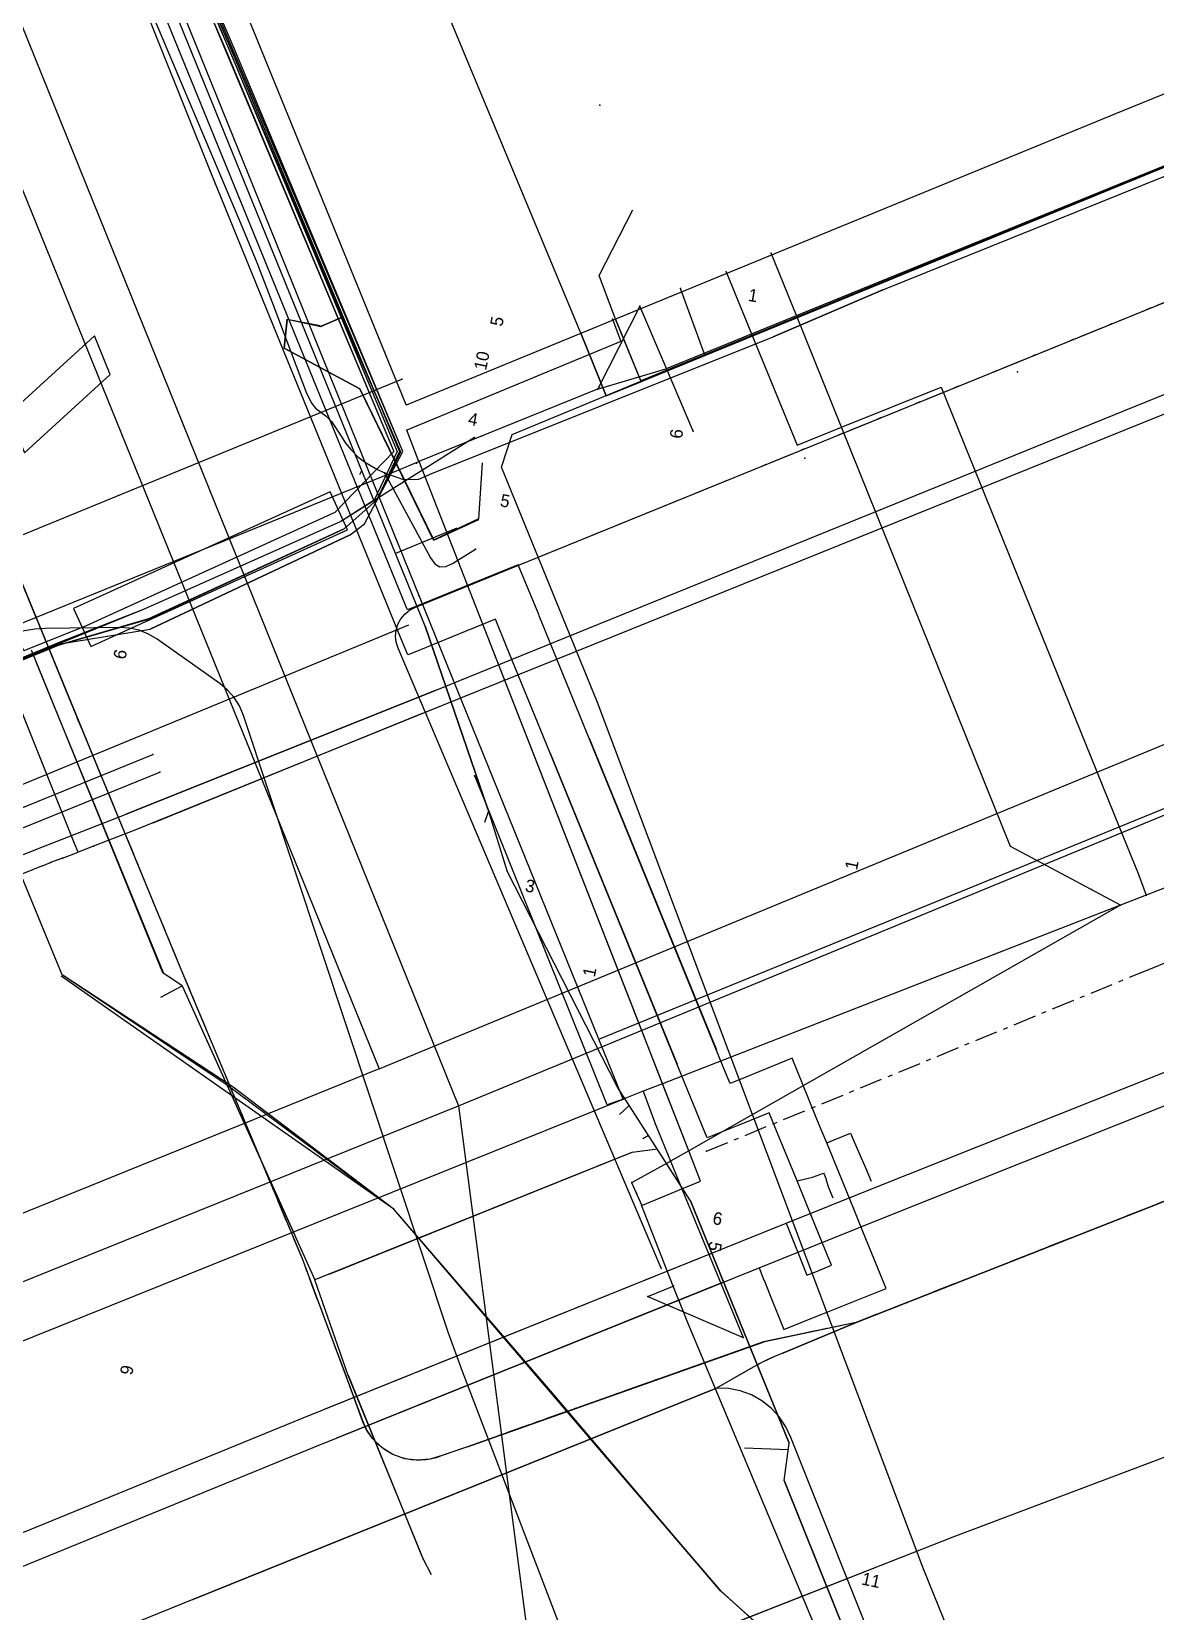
# Model space of a CAD drawing. Header units: metres. Extents: x -529 to 260, y -315 to 217.
# Drawn here: x -131.56 to -104.68, y -147.61 to -109.82 of the extents above; entities that cross this region are included whole.
import ezdxf

# ---------------------------------------------------------------- set-up
doc = ezdxf.new("R2010")
doc.units = ezdxf.units.M
doc.linetypes.add('DISUSED', pattern=[0.9943, 0.55, -0.1666, 0.1111, -0.1666])
for name, color, linetype, true_color in [('GM0772_ELS_Elektriciteitskabel', 7, 'Continuous', 0x960000), ('GM0772_ELS_Mantelbuis', 7, 'Continuous', 0x960000), ('GM0772_GWA_Appurtenance', 7, 'Continuous', 0xba38a8), ('GM0772_GWA_Rioolleiding', 7, 'Continuous', 0xba38a8), ('KL1001_WAT_Appurtenance', 7, 'Continuous', 0x0000ff), ('KL1001_WAT_Mantelbuis', 7, 'Continuous', 0x0000ff), ('KL1001_WAT_Waterleiding', 7, 'Continuous', 0x0000ff), ('KL1010_DAT_Appurtenance', 7, 'Continuous', 0x00ff00), ('KL1010_DAT_ExtraDetailinfo', 7, 'Continuous', 0x00ff00), ('KL1010_DAT_Telecommunicatiekabel', 7, 'Continuous', 0x00ff00), ('KL1011_DAT_Duct', 7, 'Continuous', 0x00ff00), ('KL1011_DAT_ExtraGeometrie', 7, 'Continuous', 0x00ff00), ('KL1011_DAT_Kabelbed', 7, 'Continuous', 0x00ff00), ('KL1011_DAT_Mantelbuis', 7, 'Continuous', 0x00ff00), ('KL1011_DAT_Telecommunicatiekabel', 7, 'Continuous', 0x00ff00), ('KL1031_ELS_Appurtenance', 7, 'Continuous', 0x960000), ('KL1031_ELS_Elektriciteitskabel', 7, 'Continuous', 0x960000), ('KL1031_ELS_Mantelbuis', 7, 'Continuous', 0x960000), ('KL1031_EMS_Appurtenance', 7, 'Continuous', 0xc80000), ('KL1031_EMS_Elektriciteitskabel', 7, 'Continuous', 0xc80000), ('KL1031_EMS_Mantelbuis', 7, 'Continuous', 0xc80000), ('KL1031_GLD_Mantelbuis', 7, 'Continuous', 0xffaf3c), ('KL1031_GLD_OlieGasChemicalienPijpleiding', 7, 'Continuous', 0xffaf3c), ('KL1049_DAT_Appurtenance', 7, 'Continuous', 0x00ff00), ('KL1049_DAT_Mantelbuis', 7, 'Continuous', 0x00ff00), ('KL1049_DAT_Telecommunicatiekabel', 7, 'Continuous', 0x00ff00), ('KL1051_DAT_Annotatie', 7, 'Continuous', 0xffffff), ('KL1051_DAT_Appurtenance', 7, 'Continuous', 0x00ff00), ('KL1051_DAT_Kabelbed', 7, 'Continuous', 0x00ff00), ('KL1051_DAT_Mantelbuis', 7, 'Continuous', 0x00ff00), ('KL1089_DAT_ExtraDetailinfo', 7, 'Continuous', 0x00ff00), ('KL1089_DAT_Kabelbed', 7, 'Continuous', 0x00ff00), ('KL1089_DAT_Mantelbuis', 7, 'Continuous', 0x00ff00), ('KL1233_WRM_Appurtenance', 7, 'Continuous', 0x008080), ('KL1233_WRM_Mantelbuis', 7, 'Continuous', 0x008080), ('KL1233_WRM_ThermischePijpleiding', 7, 'Continuous', 0x008080), ('KL1648_DAT_Appurtenance', 7, 'Continuous', 0x00ff00), ('KL1648_DAT_Telecommunicatiekabel', 7, 'Continuous', 0x00ff00), ('KL1662_EMS_Appurtenance', 7, 'Continuous', 0xc80000), ('KL1662_EMS_Elektriciteitskabel', 7, 'Continuous', 0xc80000), ('KL1662_EMS_Mantelbuis', 7, 'Continuous', 0xc80000)]:
    doc.layers.add(name, color=color, linetype=linetype, true_color=true_color)

msp = doc.modelspace()

# ---------------------------------------------------------------- linework, layer by layer
at = {"layer": 'GM0772_ELS_Elektriciteitskabel', "linetype": 'CONTINUOUS'}
for points in [[(-122.857, -122.303), (-130.742, -102.907)], [(-131.728, -119.901), (-129.679, -118.027), (-130.055, -117.1), (-132.105, -118.974), (-131.728, -119.901)], [(-123.71, -120.413), (-123.663, -120.318)], [(-121.388, -121.703), (-122.857, -122.303)], [(-122.15, -124.042), (-122.857, -122.303)], [(-120.651, -128.417), (-122.15, -124.042)], [(-128.418, -132.332), (-131.559, -124.619)], [(-120.651, -128.417), (-120.191, -129.885)], [(-120.718, -128.735), (-120.631, -128.479)], [(-117.549, -135.068), (-120.191, -129.885)], [(-127.96, -132.65), (-128.418, -132.332)], [(-128.471, -132.919), (-127.96, -132.65)], [(-127.96, -132.65), (-124.787, -139.679)], [(-115.8, -137.788), (-117.549, -135.068)], [(-117.269, -135.511), (-117.499, -135.726)], [(-116.941, -136.299), (-116.809, -136.216)], [(-117.192, -136.621), (-124.787, -139.679)], [(-117.193, -136.621), (-116.591, -136.545)], [(-113.445, -143.583), (-115.8, -137.788)], [(-121.997, -146.734), (-122.191, -146.367), (-123.99, -141.963), (-124.787, -139.679)], [(-113.561, -144.479), (-113.445, -143.583)], [(-114.513, -143.697), (-113.466, -143.737)], [(-113.561, -144.479), (-109.353, -154.958)]]:
    msp.add_lwpolyline(points, dxfattribs=at)
at = {"layer": 'GM0772_ELS_Mantelbuis', "linetype": 'CONTINUOUS'}
for points in [[(-122.15, -124.042), (-120.651, -128.417)], [(-131.448, -124.909), (-128.417, -132.331)], [(-117.549, -135.068), (-120.191, -129.885)], [(-127.959, -132.649), (-125.275, -138.597)], [(-124.442, -139.541), (-117.193, -136.621)], [(-115.799, -137.788), (-113.445, -143.583)], [(-123.991, -141.962), (-122.192, -146.367)], [(-109.354, -154.959), (-113.561, -144.479)]]:
    msp.add_lwpolyline(points, dxfattribs=at)
at = {"layer": 'GM0772_GWA_Appurtenance'}
for p in [(-123.251, -134.629), (-121.351, -135.517)]:
    msp.add_point(p, dxfattribs=at)
at = {"layer": 'GM0772_GWA_Rioolleiding', "linetype": 'CONTINUOUS'}
for points in [[(-145.307, -76.259), (-121.351, -135.517)], [(-138.734, -96.469), (-123.251, -134.629)], [(-121.351, -135.517), (-60.143, -110.297)], [(-123.251, -134.629), (-83.177, -118.073)], [(-123.251, -134.629), (-166.785, -152.276)], [(-181.561, -159.819), (-121.351, -135.517)], [(-121.351, -135.517), (-118.295, -158.926)]]:
    msp.add_lwpolyline(points, dxfattribs=at)
at = {"layer": 'KL1001_WAT_Appurtenance'}
for p in [(-130.824, -129.591), (-130.077, -129.306), (-131.104, -129.699)]:
    msp.add_point(p, dxfattribs=at)
at = {"layer": 'KL1001_WAT_Mantelbuis', "linetype": 'CONTINUOUS'}
for points in [[(-122.221, -126.136), (-128.664, -128.754)], [(-110.277, -146.125), (-122.826, -151.058)]]:
    msp.add_lwpolyline(points, dxfattribs=at)
at = {"layer": 'KL1001_WAT_Waterleiding', "linetype": 'CONTINUOUS'}
for points in [[(-130.45, -129.449), (-130.531, -129.239), (-137.557, -111.71), (-137.687, -111.387), (-137.803, -111.099), (-138.002, -110.602), (-138.197, -110.115), (-138.369, -109.684), (-138.46, -109.458), (-138.576, -109.17), (-142.004, -100.618), (-142.099, -100.388)], [(-74.202, -106.752), (-121.758, -125.948), (-129.128, -128.942), (-129.586, -129.117), (-129.75, -129.18)], [(-129.75, -129.18), (-130.077, -129.306)], [(-130.824, -129.591), (-131.104, -129.699)], [(-130.824, -129.591), (-130.45, -129.449)], [(-130.077, -129.306), (-130.45, -129.449)], [(-137.762, -132.397), (-131.315, -129.779), (-131.302, -129.773), (-131.104, -129.699)], [(-133.168, -155.126), (-109.523, -145.827), (-90.313, -138.574), (-88.698, -141.845)]]:
    msp.add_lwpolyline(points, dxfattribs=at)
at = {"layer": 'KL1010_DAT_Appurtenance'}
msp.add_point((-116.993, -118.18), dxfattribs=at)
at = {"layer": 'KL1010_DAT_ExtraDetailinfo', "linetype": 'CONTINUOUS'}
msp.add_lwpolyline([(-110.238, -146.575), (-118.023, -125.868)], dxfattribs=at)
at = {"layer": 'KL1010_DAT_Telecommunicatiekabel', "linetype": 'CONTINUOUS'}
for points in [[(-107.225, -154.015), (-110.238, -146.575), (-118.023, -125.868), (-120.323, -120.239), (-120.07, -119.46), (-116.993, -118.182), (-28.389, -81.909), (-25.435, -80.851), (8.082, -66.412), (8.568, -66.295), (9.08, -66.46), (9.452, -66.638), (9.787, -67.175), (9.903, -67.661), (9.879, -68.161), (9.637, -68.609), (9.241, -68.931), (-1.987, -73.394), (0.786, -80.236), (2.252, -86.774), (2.974, -88.411), (3.244, -89.025), (-0.579, -90.662), (4.702, -104.351)], [(4.7, -104.351), (-0.566, -90.647), (3.257, -89.087), (2.966, -88.405), (2.297, -86.798), (0.804, -80.199), (-1.944, -73.404), (9.235, -68.938), (9.589, -68.621), (9.832, -68.186), (9.902, -67.647), (9.761, -67.128), (9.459, -66.709), (9.057, -66.441), (8.55, -66.332), (8.024, -66.403), (-25.473, -80.819), (-28.393, -81.945), (-116.993, -118.18), (-117.599, -116.701), (-117.983, -115.653), (-117.178, -114.086)], [(-116.993, -118.182), (-28.392, -81.946), (-25.473, -80.819), (8.025, -66.409), (8.555, -66.33), (9.057, -66.445), (9.458, -66.708), (9.766, -67.128), (9.902, -67.649), (9.833, -68.182), (9.595, -68.62), (9.238, -68.937), (-1.943, -73.407), (0.808, -80.197), (2.295, -86.796), (2.968, -88.404)], [(-49.656, -90.653), (-82.42, -104.027), (-117.025, -118.213), (-117.82, -118.537), (-118.428, -117.037), (-124.098, -103.394), (-76.443, -81.449)], [(-117.599, -116.701), (-116.993, -118.182)], [(-118.428, -117.037), (-117.82, -118.537), (-116.992, -118.2), (-116.993, -118.182)], [(-107.225, -154.015), (-110.238, -146.575), (-118.023, -125.868), (-120.323, -120.239), (-120.07, -119.46), (-116.993, -118.182)]]:
    msp.add_lwpolyline(points, dxfattribs=at)
at = {"layer": 'KL1011_DAT_Duct', "linetype": 'CONTINUOUS'}
for points in [[(-133.219, -95.283), (-122.897, -119.865), (-124.306, -121.324)], [(-124.306, -121.324), (-130.258, -124.038)], [(-124.306, -121.324), (-130.258, -124.038)], [(-124.306, -121.324), (-130.258, -124.038)], [(-130.258, -124.038), (-131.743, -124.635)]]:
    msp.add_lwpolyline(points, dxfattribs=at)
at = {"layer": 'KL1011_DAT_ExtraGeometrie', "linetype": 'CONTINUOUS'}
for points in [[(-16.975, -75.67), (-16.974, -75.661), (-28.826, -46.39), (-28.836, -46.384), (-134.538, -89.48), (-134.544, -89.49), (-122.607, -118.745), (-122.597, -118.751), (-105.627, -111.785), (-16.976, -75.671), (-16.975, -75.67)], [(-124.422, -120.828), (-130.557, -123.624), (-130.142, -124.534), (-124.008, -121.737), (-124.422, -120.828)], [(-124.422, -120.828), (-130.557, -123.624), (-130.142, -124.534), (-124.008, -121.737), (-124.422, -120.828)]]:
    msp.add_lwpolyline(points, close=True, dxfattribs=at)
at = {"layer": 'KL1011_DAT_Kabelbed', "linetype": 'CONTINUOUS'}
for points in [[(-133.219, -95.283), (-122.897, -119.865), (-124.306, -121.324)], [(-124.306, -121.324), (-130.258, -124.038)], [(-130.258, -124.038), (-131.743, -124.635)]]:
    msp.add_lwpolyline(points, dxfattribs=at)
at = {"layer": 'KL1011_DAT_Mantelbuis', "linetype": 'CONTINUOUS'}
msp.add_lwpolyline([(-124.306, -121.324), (-130.258, -124.038)], dxfattribs=at)
msp.add_lwpolyline([(-124.306, -121.324), (-130.258, -124.038)], dxfattribs=at)
at = {"layer": 'KL1011_DAT_Telecommunicatiekabel', "linetype": 'CONTINUOUS'}
for points in [[(-132.454, -94.94), (-132.814, -95.087), (-135.338, -88.89), (-135.611, -88.76), (-135.776, -89.107), (-135.678, -89.346), (-133.501, -94.653), (-132.704, -96.431), (-129.267, -104.804), (-126.914, -110.267), (-122.897, -119.865), (-124.306, -121.324), (-130.258, -124.038), (-131.743, -124.635), (-137.044, -111.671), (-138.248, -112.162), (-138.06, -112.626), (-137.67, -113.56), (-137.306, -114.468)], [(-132.454, -94.94), (-132.814, -95.087), (-135.338, -88.89), (-135.611, -88.76), (-135.776, -89.107), (-135.678, -89.346), (-133.501, -94.653), (-132.704, -96.431), (-129.267, -104.804), (-126.914, -110.267), (-122.897, -119.865), (-124.306, -121.324), (-130.258, -124.038), (-131.743, -124.635), (-137.044, -111.671), (-138.248, -112.162), (-138.06, -112.626), (-137.67, -113.56), (-137.306, -114.468)], [(-132.454, -94.94), (-132.814, -95.087), (-135.338, -88.89), (-135.611, -88.76), (-135.776, -89.107), (-135.678, -89.346), (-133.501, -94.653), (-132.704, -96.431), (-129.267, -104.804), (-126.914, -110.267), (-122.897, -119.865), (-124.306, -121.324), (-130.258, -124.038), (-131.743, -124.635), (-137.044, -111.671), (-138.248, -112.162), (-138.06, -112.626), (-137.67, -113.56), (-137.306, -114.468), (-136.925, -115.432)], [(-132.454, -94.94), (-132.814, -95.087), (-135.338, -88.89), (-135.611, -88.76), (-135.776, -89.107), (-135.678, -89.346), (-133.501, -94.653), (-132.704, -96.431), (-129.267, -104.804), (-126.914, -110.267), (-122.897, -119.865), (-124.306, -121.324), (-130.258, -124.038), (-131.743, -124.635), (-137.044, -111.671), (-138.248, -112.162), (-138.06, -112.626), (-137.67, -113.56), (-137.306, -114.468)], [(-132.454, -94.94), (-132.814, -95.087), (-135.338, -88.89), (-135.611, -88.76), (-135.776, -89.107), (-135.678, -89.346), (-133.501, -94.653), (-132.704, -96.431), (-129.267, -104.804), (-126.914, -110.267), (-122.897, -119.865), (-124.306, -121.324), (-130.258, -124.038), (-131.743, -124.635), (-137.044, -111.671), (-138.248, -112.162), (-138.06, -112.626), (-137.67, -113.56), (-137.306, -114.468)], [(-132.454, -94.94), (-132.814, -95.087), (-135.338, -88.89), (-135.611, -88.76), (-135.776, -89.107), (-135.678, -89.346), (-133.501, -94.653), (-132.704, -96.431), (-129.267, -104.804), (-126.914, -110.267), (-122.897, -119.865), (-124.306, -121.324), (-130.258, -124.038), (-131.743, -124.635), (-137.044, -111.671), (-138.248, -112.162), (-138.06, -112.626), (-137.67, -113.56), (-137.306, -114.468)]]:
    msp.add_lwpolyline(points, dxfattribs=at)
at = {"layer": 'KL1031_ELS_Appurtenance'}
for p in [(-122.708, -118.138), (-123.123, -120.378), (-120.94, -122.202), (-115.417, -136.602)]:
    msp.add_point(p, dxfattribs=at)
at = {"layer": 'KL1031_ELS_Elektriciteitskabel', "linetype": 'DISUSED'}
msp.add_lwpolyline([(-115.417, -136.602), (-104.843, -132.253), (15.234, -83.609), (15.458, -83.536), (15.663, -83.503), (15.852, -83.511), (16.024, -83.559), (16.177, -83.649), (16.314, -83.779), (16.434, -83.95), (16.537, -84.161), (16.843, -84.917)], dxfattribs=at)
at = {"layer": 'KL1031_ELS_Elektriciteitskabel', "linetype": 'CONTINUOUS'}
for points in [[(-128.839, -109.017), (-128.064, -110.861), (-126.554, -114.421), (-126.173, -115.346), (-125.812, -116.278), (-124.988, -118.472), (-124.858, -118.722), (-124.768, -118.828), (-124.512, -119.02), (-124.389, -119.15), (-124.371, -119.171), (-124.153, -119.499), (-124.05, -119.667), (-123.927, -119.821), (-123.756, -119.991), (-123.6, -120.11), (-123.571, -120.13), (-123.291, -120.299), (-123.123, -120.378), (-122.988, -120.428), (-122.664, -120.533), (-122.301, -120.527), (-121.984, -120.392), (-113.825, -117.121), (-111.203, -116), (-77.596, -102.448)], [(-132.32, -121.753), (-132.206, -122.037), (-122.708, -118.138)], [(-123.123, -120.378), (-122.023, -122.41), (-121.918, -122.55), (-121.796, -122.621), (-121.654, -122.62), (-121.494, -122.549), (-120.94, -122.202)], [(-114.887, -157.414), (-117.377, -151.914), (-117.762, -150.992), (-121.258, -141.872), (-121.595, -140.931), (-126.496, -126.178), (-126.59, -125.952), (-126.716, -125.75), (-126.873, -125.571), (-127.062, -125.415), (-128.557, -124.358), (-128.767, -124.232), (-128.989, -124.143), (-129.222, -124.09), (-129.466, -124.076), (-131.236, -124.102), (-131.484, -124.116), (-131.728, -124.152), (-131.968, -124.208), (-132.205, -124.285), (-151.577, -131.536), (-152.509, -131.901), (-175.814, -141.439)]]:
    msp.add_lwpolyline(points, dxfattribs=at)
at = {"layer": 'KL1031_ELS_Mantelbuis', "linetype": 'CONTINUOUS'}
msp.add_lwpolyline([(-111.203, -116), (-113.825, -117.121)], dxfattribs=at)
at = {"layer": 'KL1031_EMS_Appurtenance'}
for p in [(-120.619, -122.874), (-116.503, -139.398), (-113.575, -141.426), (-113.575, -141.426), (-113.575, -141.426)]:
    msp.add_point(p, dxfattribs=at)
at = {"layer": 'KL1031_EMS_Elektriciteitskabel', "linetype": 'CONTINUOUS'}
for points in [[(-116.503, -139.398), (-122.795, -124.57), (-122.839, -124.43), (-122.854, -124.285), (-122.84, -124.14), (-122.798, -123.999), (-122.73, -123.87), (-122.636, -123.758), (-122.523, -123.665), (-122.394, -123.596), (-120.619, -122.874), (-16.635, -80.563), (-13.039, -79.089), (-12.852, -78.99), (-12.689, -78.857), (-12.553, -78.694), (-12.453, -78.508), (-12.391, -78.307), (-12.369, -78.097), (-12.389, -77.887), (-12.45, -77.685), (-22.859, -51.864)], [(-60.473, -120.203), (-104.866, -137.956), (-111.841, -140.698), (-114.057, -141.162), (-121.136, -143.671), (-121.737, -143.878), (-122.027, -143.968), (-122.33, -143.995), (-122.632, -143.956), (-122.917, -143.855), (-123.176, -143.695), (-123.395, -143.484), (-123.563, -143.231), (-123.675, -142.949), (-125.084, -139.179), (-127.98, -132.256), (-130.67, -125.743), (-135.969, -112.802), (-139.118, -104.775)], [(-60.473, -120.203), (-104.866, -137.956), (-111.841, -140.698), (-114.057, -141.162), (-121.136, -143.671), (-121.737, -143.878), (-122.027, -143.968), (-122.33, -143.995), (-122.632, -143.956), (-122.917, -143.855), (-123.176, -143.695), (-123.395, -143.484), (-123.563, -143.231), (-123.675, -142.949), (-125.084, -139.179), (-127.98, -132.256), (-130.67, -125.743), (-135.969, -112.802), (-139.118, -104.775)], [(-60.473, -120.203), (-104.866, -137.956), (-111.841, -140.698), (-114.057, -141.162), (-121.136, -143.671), (-121.737, -143.878), (-122.027, -143.968), (-122.33, -143.995), (-122.632, -143.956), (-122.917, -143.855), (-123.176, -143.695), (-123.395, -143.484), (-123.563, -143.231), (-123.675, -142.949), (-125.084, -139.179), (-127.98, -132.256), (-130.67, -125.743), (-135.969, -112.802), (-139.118, -104.775)], [(-60.473, -120.203), (-104.866, -137.956), (-111.841, -140.698), (-114.057, -141.162), (-121.136, -143.671), (-121.737, -143.878), (-122.027, -143.968), (-122.33, -143.995), (-122.632, -143.956), (-122.917, -143.855), (-123.176, -143.695), (-123.395, -143.484), (-123.563, -143.231), (-123.675, -142.949), (-125.084, -139.179), (-127.98, -132.256), (-130.67, -125.743), (-135.969, -112.802), (-139.118, -104.775)], [(-60.473, -120.203), (-104.866, -137.956), (-111.841, -140.698), (-114.057, -141.162), (-121.136, -143.671), (-121.737, -143.878), (-122.027, -143.968), (-122.33, -143.995), (-122.632, -143.956), (-122.917, -143.855), (-123.176, -143.695), (-123.395, -143.484), (-123.563, -143.231), (-123.675, -142.949), (-125.084, -139.179), (-127.98, -132.256), (-130.67, -125.743), (-135.969, -112.802), (-139.118, -104.775)], [(-60.473, -120.203), (-104.866, -137.956), (-111.841, -140.698), (-114.057, -141.162), (-121.136, -143.671), (-121.737, -143.878), (-122.027, -143.968), (-122.33, -143.995), (-122.632, -143.956), (-122.917, -143.855), (-123.176, -143.695), (-123.395, -143.484), (-123.563, -143.231), (-123.675, -142.949), (-125.084, -139.179), (-127.98, -132.256), (-130.67, -125.743), (-135.969, -112.802), (-139.118, -104.775)], [(-60.473, -120.203), (-104.866, -137.956), (-111.841, -140.698), (-114.057, -141.162), (-121.136, -143.671), (-121.737, -143.878), (-122.027, -143.968), (-122.33, -143.995), (-122.632, -143.956), (-122.917, -143.855), (-123.176, -143.695), (-123.395, -143.484), (-123.563, -143.231), (-123.675, -142.949), (-125.084, -139.179), (-127.98, -132.256), (-130.67, -125.743), (-135.969, -112.802), (-139.118, -104.775)], [(-60.473, -120.203), (-104.866, -137.956), (-111.841, -140.698), (-114.057, -141.162), (-121.136, -143.671), (-121.737, -143.878), (-122.027, -143.968), (-122.33, -143.995), (-122.632, -143.956), (-122.917, -143.855), (-123.176, -143.695), (-123.395, -143.484), (-123.563, -143.231), (-123.675, -142.949), (-125.084, -139.179), (-127.98, -132.256), (-130.67, -125.743), (-135.969, -112.802), (-139.118, -104.775)], [(-60.473, -120.203), (-104.866, -137.956), (-111.841, -140.698), (-114.057, -141.162), (-121.136, -143.671), (-121.737, -143.878), (-122.027, -143.968), (-122.33, -143.995), (-122.632, -143.956), (-122.917, -143.855), (-123.176, -143.695), (-123.395, -143.484), (-123.563, -143.231), (-123.675, -142.949), (-125.084, -139.179), (-127.98, -132.256), (-130.67, -125.743), (-135.969, -112.802), (-139.118, -104.775)], [(-60.473, -120.203), (-104.866, -137.956), (-111.841, -140.698), (-114.057, -141.162), (-121.136, -143.671), (-121.737, -143.878), (-122.027, -143.968), (-122.33, -143.995), (-122.632, -143.956), (-122.917, -143.855), (-123.176, -143.695), (-123.395, -143.484), (-123.563, -143.231), (-123.675, -142.949), (-125.084, -139.179), (-127.98, -132.256), (-130.67, -125.743), (-135.969, -112.802), (-139.118, -104.775)], [(-60.473, -120.203), (-104.866, -137.956), (-111.841, -140.698), (-113.575, -141.426)], [(-60.473, -120.203), (-104.866, -137.956), (-111.841, -140.698), (-113.575, -141.426)], [(-60.473, -120.203), (-104.866, -137.956), (-111.841, -140.698), (-113.575, -141.426)], [(-113.575, -141.426), (-113.806, -141.523), (-114.095, -141.655), (-114.374, -141.806), (-115.18, -142.272), (-127.704, -147.326), (-173.265, -165.822), (-208.587, -180.266), (-242.225, -194.131)], [(-113.575, -141.426), (-113.806, -141.523), (-114.095, -141.655), (-114.374, -141.806), (-115.18, -142.272), (-127.704, -147.326), (-173.265, -165.822), (-208.587, -180.266), (-242.225, -194.131)], [(-113.575, -141.426), (-113.806, -141.523), (-114.095, -141.655), (-114.374, -141.806), (-115.18, -142.272), (-127.704, -147.326), (-173.265, -165.822), (-208.587, -180.266), (-239.798, -193.13)], [(-108.892, -154.754), (-113.398, -143.453), (-113.518, -143.194), (-113.677, -142.956), (-113.871, -142.747), (-114.096, -142.571), (-114.345, -142.432), (-114.614, -142.335), (-114.894, -142.281), (-115.18, -142.272), (-127.704, -147.326), (-173.265, -165.822), (-208.587, -180.266), (-242.225, -194.131)]]:
    msp.add_lwpolyline(points, dxfattribs=at)
at = {"layer": 'KL1031_EMS_Elektriciteitskabel', "linetype": 'DISUSED'}
for points in [[(-16.635, -80.563), (-120.619, -122.874)], [(-15.901, -102.024), (-29.11, -107.644), (-41.916, -112.741), (-60.473, -120.203), (-104.866, -137.956), (-111.841, -140.698), (-114.057, -141.162), (-121.136, -143.671), (-121.737, -143.878), (-122.027, -143.968), (-122.33, -143.995), (-122.632, -143.956), (-122.917, -143.855), (-123.176, -143.695), (-123.395, -143.484), (-123.563, -143.231), (-123.675, -142.949), (-125.084, -139.179), (-127.98, -132.256), (-130.67, -125.743), (-135.969, -112.802), (-139.118, -104.775), (-141.182, -99.366)], [(-60.473, -120.203), (-104.866, -137.956), (-111.841, -140.698), (-114.057, -141.162), (-121.136, -143.671), (-121.737, -143.878), (-122.027, -143.968), (-122.33, -143.995), (-122.632, -143.956), (-122.917, -143.855), (-123.176, -143.695), (-123.395, -143.484), (-123.563, -143.231), (-123.675, -142.949), (-125.084, -139.179), (-127.98, -132.256), (-130.67, -125.743), (-135.969, -112.802), (-139.118, -104.775)]]:
    msp.add_lwpolyline(points, dxfattribs=at)
at = {"layer": 'KL1031_EMS_Mantelbuis', "linetype": 'CONTINUOUS'}
for points in [[(-125.084, -139.179), (-127.98, -132.256)], [(-125.084, -139.179), (-127.98, -132.256)], [(-125.084, -139.179), (-127.98, -132.256)], [(-125.084, -139.179), (-127.98, -132.256)], [(-125.084, -139.179), (-127.98, -132.256)], [(-125.084, -139.179), (-127.98, -132.256)], [(-125.084, -139.179), (-127.98, -132.256)], [(-125.084, -139.179), (-127.98, -132.256)], [(-125.084, -139.179), (-127.98, -132.256)], [(-125.084, -139.179), (-127.98, -132.256)], [(-125.084, -139.179), (-127.98, -132.256)], [(-125.084, -139.179), (-127.98, -132.256)], [(-104.866, -137.956), (-111.841, -140.698)], [(-104.866, -137.956), (-111.841, -140.698)], [(-104.866, -137.956), (-111.841, -140.698)], [(-104.866, -137.956), (-111.841, -140.698)], [(-104.866, -137.956), (-111.841, -140.698)], [(-104.866, -137.956), (-111.841, -140.698)], [(-104.866, -137.956), (-111.841, -140.698)], [(-104.866, -137.956), (-111.841, -140.698)], [(-104.866, -137.956), (-111.841, -140.698)], [(-104.866, -137.956), (-111.841, -140.698)], [(-104.866, -137.956), (-111.841, -140.698)], [(-104.866, -137.956), (-111.841, -140.698)], [(-104.866, -137.956), (-111.841, -140.698)], [(-104.866, -137.956), (-111.841, -140.698)], [(-104.866, -137.956), (-111.841, -140.698)], [(-121.136, -143.671), (-114.067, -141.165)], [(-121.136, -143.671), (-114.067, -141.165)], [(-121.136, -143.671), (-114.067, -141.165)], [(-121.136, -143.671), (-114.067, -141.165)], [(-121.136, -143.671), (-114.067, -141.165)], [(-121.136, -143.671), (-114.067, -141.165)], [(-121.136, -143.671), (-114.067, -141.165)], [(-121.136, -143.671), (-114.067, -141.165)], [(-121.136, -143.671), (-114.067, -141.165)], [(-121.136, -143.671), (-114.067, -141.165)], [(-121.136, -143.671), (-114.067, -141.165)], [(-121.136, -143.671), (-114.067, -141.165)], [(-127.704, -147.326), (-115.18, -142.272)], [(-127.704, -147.326), (-115.18, -142.272)], [(-127.704, -147.326), (-115.18, -142.272)], [(-127.704, -147.326), (-115.18, -142.272)]]:
    msp.add_lwpolyline(points, dxfattribs=at)
at = {"layer": 'KL1031_GLD_Mantelbuis', "linetype": 'CONTINUOUS'}
msp.add_lwpolyline([(-121.905, -125.582), (-129.302, -128.542)], dxfattribs=at)
at = {"layer": 'KL1031_GLD_OlieGasChemicalienPijpleiding', "linetype": 'CONTINUOUS'}
msp.add_lwpolyline([(-142.643, -133.81), (-131.234, -129.294), (-129.302, -128.542), (-121.905, -125.585), (-35.274, -90.394), (-19.162, -83.909), (-18.15, -83.508), (-17.715, -82.92), (-15.295, -77.115), (-24.708, -54.247), (-31.558, -37.168), (-35.245, -28.212), (-36.43, -27), (-39.032, -26.977), (-39.141, 5.874)], dxfattribs=at)
at = {"layer": 'KL1049_DAT_Appurtenance'}
msp.add_point((-120.971, -119.531), dxfattribs=at)
msp.add_point((-120.971, -119.531), dxfattribs=at)
at = {"layer": 'KL1049_DAT_Mantelbuis', "linetype": 'CONTINUOUS'}
for points in [[(-124.082, -121.719), (-128.766, -123.869)], [(-123.944, -121.861), (-128.722, -124.119)]]:
    msp.add_lwpolyline(points, dxfattribs=at)
at = {"layer": 'KL1049_DAT_Telecommunicatiekabel', "linetype": 'CONTINUOUS'}
for points in [[(-141.421, -120.858), (-138.901, -125.245), (-138.026, -127.394), (-136.324, -126.706), (-130.928, -124.476), (-128.721, -124.119), (-123.944, -121.861), (-123.6, -121.593), (-122.678, -119.87), (-129.083, -104.727), (-132.52, -96.351), (-135.55, -89.13), (-134.652, -87.491), (-133.588, -84.942), (-140.5, -67.897), (-143.621, -60.336), (-147.004, -52.098), (-147.638, -50.406), (-149.087, -46.714)], [(-138.465, -126.319), (-138.026, -127.394), (-136.324, -126.706), (-131.622, -124.762), (-130.928, -124.476), (-128.721, -124.119), (-123.944, -121.861), (-123.6, -121.593), (-122.678, -119.87), (-126.73, -110.189), (-129.083, -104.727), (-129.178, -104.369), (-129.174, -104.2), (-129.105, -104.063), (-128.959, -103.925), (-128.701, -103.82), (-126.849, -103.063)], [(-141.421, -120.858), (-138.901, -125.245), (-138.465, -126.32), (-138.026, -127.394), (-136.324, -126.706), (-131.622, -124.762), (-130.928, -124.476), (-128.721, -124.119), (-123.944, -121.861), (-123.6, -121.593), (-122.678, -119.87), (-126.73, -110.189), (-129.083, -104.727)], [(-139.505, -126.743), (-139.073, -127.818), (-138.524, -127.596), (-138.201, -127.465), (-136.324, -126.706), (-131.622, -124.762), (-130.928, -124.476), (-128.721, -124.119), (-123.944, -121.861), (-123.6, -121.593), (-122.678, -119.87), (-129.083, -104.727)], [(-138.643, -126.392), (-138.201, -127.465), (-138.026, -127.394), (-136.324, -126.706), (-131.622, -124.762), (-130.928, -124.476), (-128.721, -124.119), (-123.944, -121.861), (-123.6, -121.593), (-122.678, -119.87), (-126.73, -110.189), (-129.083, -104.727)], [(-129.199, -104.774), (-126.844, -110.237), (-122.814, -119.867), (-123.347, -120.999), (-123.363, -121.034), (-124.164, -121.537), (-128.867, -123.641), (-130.937, -124.452), (-136.333, -126.683), (-138.036, -127.371)], [(-120.971, -119.531), (-124.164, -121.537), (-128.867, -123.641), (-130.928, -124.476), (-131.622, -124.762), (-136.324, -126.706), (-138.026, -127.394), (-138.901, -125.245), (-141.421, -120.858)], [(-120.971, -119.531), (-124.164, -121.537), (-128.867, -123.641), (-130.928, -124.476), (-131.622, -124.762), (-136.324, -126.706), (-138.026, -127.394), (-138.901, -125.245), (-141.421, -120.858)]]:
    msp.add_lwpolyline(points, dxfattribs=at)
at = {"layer": 'KL1051_DAT_Appurtenance'}
for p in [(-117.971, -111.579), (-113.871, -115.126), (-114.947, -115.572), (-116.037, -115.968), (-116.037, -115.968), (-117.666, -116.705), (-117.013, -116.389), (-115.47, -117.513), (-115.47, -117.513), (-107.984, -117.96), (-118.023, -118.372), (-117.961, -118.353), (-122.589, -119.356), (-115.735, -119.38), (-120.787, -119.495), (-122.354, -120.145), (-122.294, -120.109), (-113.068, -120.029), (-122.302, -123.314), (-120.971, -127.621), (-106.211, -130.346), (-105.515, -130.718), (-104.904, -130.481), (-117.992, -133.924), (-116.933, -135.169), (-116.472, -134.987), (-117.409, -135.354), (-116.638, -135.966), (-116.28, -136.836), (-117.203, -137.354), (-117.09, -137.608), (-116.963, -137.892), (-116.821, -140.076), (-116.212, -139.826), (-116.211, -139.825), (-114.541, -141.061)]:
    msp.add_point(p, dxfattribs=at)
at = {"layer": 'KL1051_DAT_Kabelbed', "linetype": 'CONTINUOUS'}
for points in [[(-117.991, -133.924), (-117.992, -133.924), (-123.406, -120.559), (-149.187, -56.917)], [(-115.471, -117.512), (-114.34, -117.051), (-113.27, -116.616), (-50.016, -90.849), (-47.67, -89.925), (-44.316, -92.048)], [(-117.992, -133.924), (-117.992, -133.924), (-117.04, -133.535), (-107.516, -129.647), (-105.545, -128.843), (-95.14, -124.595), (-89.47, -122.281), (-87.078, -121.304), (-22.205, -94.806)], [(-20.302, -95.65), (-21.64, -96.202), (-103.143, -129.794), (-104.904, -130.481)], [(-105.515, -130.718), (-107.516, -129.647), (-108.146, -129.31), (-112.191, -119.287), (-113.27, -116.616), (-113.871, -115.126)], [(-114.947, -115.572), (-114.34, -117.051), (-113.247, -119.712), (-112.191, -119.287), (-109.805, -118.327), (-105.545, -128.843), (-105.093, -129.959), (-104.904, -130.481)], [(-115.47, -117.513), (-115.471, -117.512), (-116.037, -115.968)], [(-117.666, -116.705), (-117.465, -117.234), (-122.589, -119.356)], [(-117.013, -116.389), (-118.018, -118.369), (-118.023, -118.372)], [(-115.735, -119.38), (-116.375, -117.881), (-117.013, -116.389)], [(-118.023, -118.372), (-116.394, -117.888), (-116.375, -117.881), (-115.471, -117.512)], [(-118.023, -118.372), (-121.251, -119.684), (-122.295, -120.109), (-122.295, -120.109)], [(-122.294, -120.109), (-122.295, -120.109), (-122.589, -119.356)], [(-137.903, -126.449), (-123.406, -120.559), (-122.834, -120.326), (-122.295, -120.109)], [(-116.963, -137.892), (-116.946, -137.889), (-116.006, -137.501), (-115.56, -137.316), (-115.844, -136.589), (-116.471, -134.989), (-117.04, -133.535), (-122.294, -120.109)], [(-121.023, -123.36), (-115.919, -136.398)], [(-132.055, -127.942), (-122.538, -124.016)], [(-117.409, -135.354), (-117.792, -135.492), (-120.959, -127.625), (-120.971, -127.621)], [(-105.515, -130.718), (-116.471, -134.989), (-116.933, -135.169)], [(-105.515, -130.718), (-115.844, -136.589), (-116.28, -136.836), (-116.28, -136.836)], [(-104.904, -130.481), (-105.515, -130.718)], [(-117.409, -135.354), (-117.412, -135.354), (-117.991, -133.924)], [(-116.933, -135.169), (-117.409, -135.354)], [(-116.933, -135.169), (-116.637, -135.966)], [(-233.496, -182.586), (-205.596, -171.372), (-150.074, -148.505), (-143.508, -145.861), (-142.548, -145.475), (-117.409, -135.354)], [(-116.638, -135.966), (-116.28, -136.836), (-116.279, -136.837)], [(-117.203, -137.354), (-116.28, -136.836)], [(-116.279, -136.837), (-116.006, -137.501), (-114.541, -141.061)], [(-116.963, -137.892), (-117.203, -137.355)], [(-116.212, -139.826), (-116.212, -139.826), (-116.971, -137.893), (-116.963, -137.892)], [(-116.821, -140.076), (-116.212, -139.826), (-116.211, -139.825)], [(-116.821, -140.076), (-115.968, -140.444), (-114.542, -141.06)], [(-109.84, -155.174), (-111.252, -151.726), (-115.866, -140.704), (-115.968, -140.444), (-116.212, -139.826)]]:
    msp.add_lwpolyline(points, dxfattribs=at)
at = {"layer": 'KL1051_DAT_Mantelbuis', "linetype": 'CONTINUOUS'}
msp.add_lwpolyline([(-121.023, -123.36), (-115.919, -136.398)], dxfattribs=at)
msp.add_lwpolyline([(-121.023, -123.36), (-115.919, -136.398)], dxfattribs=at)
at = {"layer": 'KL1089_DAT_ExtraDetailinfo', "linetype": 'CONTINUOUS'}
msp.add_lwpolyline([(-107.938, -154.331), (-109.654, -150.783), (-113.007, -148.976), (-115.08, -147.113), (-119.042, -142.449), (-122.885, -137.999), (-126.743, -135.068), (-130.828, -132.385)], dxfattribs=at)
at = {"layer": 'KL1089_DAT_Kabelbed', "linetype": 'CONTINUOUS'}
msp.add_lwpolyline([(-107.938, -154.331), (-109.654, -150.783), (-113.007, -148.976), (-115.08, -147.113), (-122.885, -137.999), (-126.93, -134.992), (-130.828, -132.385), (-133.846, -125.083), (-137.838, -126.719), (-138.8, -125.892)], dxfattribs=at)
at = {"layer": 'KL1089_DAT_Mantelbuis', "linetype": 'CONTINUOUS'}
msp.add_lwpolyline([(-107.931, -154.328), (-108.055, -154.069), (-109.641, -150.767), (-111.375, -149.856), (-113.02, -148.992), (-114.077, -148.026), (-115.065, -147.126), (-118.975, -142.566), (-122.9, -137.985), (-126.913, -135.174), (-130.853, -132.415)], dxfattribs=at)
at = {"layer": 'KL1233_WRM_Appurtenance'}
for p in [(-128.661, -127.117), (-128.494, -127.534), (-112.917, -138.136), (-111.906, -137.967)]:
    msp.add_point(p, dxfattribs=at)
at = {"layer": 'KL1233_WRM_Mantelbuis', "linetype": 'CONTINUOUS'}
for points in [[(-118.226, -126.72), (-115.183, -134.174)], [(-119.159, -127.082), (-116.124, -134.517)], [(-124.551, -142.773), (-115.276, -139.034)], [(-114.994, -139.729), (-124.269, -143.467)]]:
    msp.add_lwpolyline(points, dxfattribs=at)
at = {"layer": 'KL1233_WRM_ThermischePijpleiding', "linetype": 'CONTINUOUS'}
for points in [[(-112.708, -136.007), (-113.373, -134.377), (-114.476, -134.827), (-114.854, -134.981), (-114.945, -134.757), (-119.42, -123.798), (-119.432, -123.767), (-119.919, -122.576), (-121.025, -123.027), (-122.155, -123.487), (-122.569, -123.656), (-122.6, -123.582), (-124.826, -118.129), (-130.02, -105.391)], [(-113.727, -136.154), (-113.921, -135.681), (-114.644, -135.975), (-115.402, -136.285), (-115.854, -135.176), (-119.176, -127.04), (-120.199, -124.532), (-120.467, -123.879), (-121.19, -124.174), (-122.437, -124.681), (-122.562, -124.732), (-122.726, -124.33), (-127.267, -113.209), (-130.333, -105.545)], [(-229.755, -168.307), (-162.672, -140.973), (-128.661, -127.117)], [(-229.597, -168.62), (-162.884, -141.504), (-128.494, -127.534)], [(-113.514, -138.324), (-111.489, -137.507), (-101.696, -133.61)], [(-114.162, -139.394), (-111.21, -138.203), (-102.205, -134.619)], [(-112.544, -136.405), (-112.708, -136.007)], [(-113.254, -137.313), (-113.727, -136.154)], [(-112.544, -136.405), (-111.976, -136.169), (-111.909, -136.324)], [(-111.909, -136.324), (-111.61, -137.013)], [(-111.906, -137.967), (-112.544, -136.405)], [(-113.254, -137.313), (-112.882, -137.223), (-112.617, -137.126), (-112.607, -137.152)], [(-112.607, -137.152), (-112.568, -137.254), (-112.524, -137.4)], [(-111.61, -137.013), (-111.478, -137.319)], [(-112.917, -138.136), (-113.254, -137.313)], [(-112.524, -137.4), (-112.501, -137.472), (-112.395, -137.716)], [(-114.162, -139.394), (-114.044, -139.686), (-114.043, -139.688), (-113.898, -140.049), (-113.569, -140.868), (-112.698, -140.516), (-112.673, -140.506), (-111.125, -139.882), (-111.68, -138.522), (-111.906, -137.967)], [(-113.514, -138.324), (-113.21, -139.079), (-113.209, -139.081), (-113.137, -139.262), (-113.015, -139.566), (-112.791, -139.476), (-112.43, -139.331), (-112.652, -138.789), (-112.917, -138.136)], [(-133.359, -146.368), (-125.104, -142.995), (-113.514, -138.324)], [(-133.076, -147.063), (-124.823, -143.691), (-114.162, -139.394)]]:
    msp.add_lwpolyline(points, dxfattribs=at)
at = {"layer": 'KL1648_DAT_Appurtenance'}
msp.add_point((-124.643, -116.877), dxfattribs=at)
at = {"layer": 'KL1648_DAT_Telecommunicatiekabel', "linetype": 'CONTINUOUS'}
for points in [[(-124.132, -116.65), (-129.148, -104.756), (-131.271, -99.685), (-133.389, -94.607), (-135.629, -89.129), (-133.655, -84.959), (-140.551, -67.936), (-143.676, -60.374), (-147.056, -52.134), (-147.697, -50.447), (-150.068, -44.405), (-150.243, -43.754), (-150.127, -43.253), (-146.722, -37.309), (-146.685, -37.17), (-146.602, -36.772), (-146.585, -35.889), (-146.067, -34.072), (-147.985, -10.24), (-148.687, -8.736)], [(-124.132, -116.65), (-129.148, -104.756), (-129.177, -104.368), (-129.179, -104.197), (-129.106, -104.063), (-128.963, -103.922), (-127.738, -103.43), (-123.626, -98.513)], [(-129.153, -104.755), (-126.799, -110.218), (-122.76, -119.867), (-123.303, -121.021), (-124.083, -121.718), (-128.766, -123.869), (-130.918, -124.499), (-136.315, -126.729), (-138.017, -127.417)], [(-124.648, -116.876), (-124.128, -116.653), (-129.153, -104.755)], [(-134.426, -166.085), (-134.428, -166.074), (-137.018, -159.513), (-139.588, -153.398), (-142.446, -146.863), (-145.786, -138.668), (-147.643, -133.871), (-148.012, -132.655), (-147.912, -131.985), (-147.403, -131.355), (-146.43, -130.824), (-139.732, -128.114), (-138.022, -127.414), (-130.917, -124.495), (-128.766, -123.874), (-124.082, -121.716), (-123.302, -121.025), (-122.736, -119.871), (-124.132, -116.65)], [(-139.116, -121.806), (-138.882, -125.286), (-138.022, -127.414), (-130.917, -124.495), (-128.766, -123.874), (-124.082, -121.716), (-123.302, -121.025), (-122.736, -119.871), (-124.132, -116.65)], [(-138.019, -127.415), (-130.918, -124.498), (-128.766, -123.869), (-124.083, -121.718), (-123.303, -121.021), (-122.741, -119.871), (-124.128, -116.653), (-124.648, -116.876)], [(-124.655, -116.863), (-125.45, -116.706), (-125.519, -117.394), (-123.708, -118.365), (-121.942, -121.99), (-120.864, -121.491), (-120.871, -121.475)], [(-124.655, -116.863), (-125.45, -116.706), (-125.519, -117.394), (-123.708, -118.365), (-121.942, -121.99), (-120.871, -121.475)], [(-122.857, -120.118), (-123.708, -118.364), (-125.518, -117.398), (-125.448, -116.702), (-124.643, -116.875), (-124.132, -116.65), (-122.736, -119.871), (-122.857, -120.118)], [(-124.132, -116.65), (-124.643, -116.875)], [(-124.132, -116.65), (-124.643, -116.875)], [(-122.857, -120.118), (-123.302, -121.025), (-124.082, -121.716), (-128.766, -123.874), (-130.917, -124.495), (-138.022, -127.414), (-138.455, -126.353), (-138.882, -125.286), (-140.165, -127.054), (-139.732, -128.114), (-146.43, -130.824), (-147.403, -131.355), (-147.912, -131.985), (-148.012, -132.655), (-147.643, -133.871), (-145.786, -138.668), (-142.446, -146.863), (-137.018, -159.513), (-134.428, -166.074), (-134.426, -166.085)], [(-120.787, -120.137), (-120.873, -121.479), (-121.947, -121.991), (-122.857, -120.118)]]:
    msp.add_lwpolyline(points, dxfattribs=at)
at = {"layer": 'KL1662_EMS_Appurtenance'}
msp.add_point((-113.575, -141.426), dxfattribs=at)
msp.add_point((-113.575, -141.426), dxfattribs=at)
msp.add_point((-113.575, -141.426), dxfattribs=at)
at = {"layer": 'KL1662_EMS_Elektriciteitskabel', "linetype": 'CONTINUOUS'}
for points in [[(-113.575, -141.426), (-111.841, -140.698), (-104.866, -137.956), (-79.646, -127.871), (-60.473, -120.203)], [(-113.575, -141.426), (-111.841, -140.698), (-104.866, -137.956), (-79.646, -127.871), (-60.473, -120.203)], [(-113.575, -141.426), (-111.841, -140.698), (-104.866, -137.956), (-79.646, -127.871), (-60.473, -120.203)], [(-79.646, -127.871), (-104.866, -137.956), (-111.841, -140.698), (-114.067, -141.165), (-121.136, -143.671), (-121.737, -143.878), (-121.883, -143.932), (-122.023, -143.968), (-122.134, -143.986), (-122.249, -143.994), (-122.365, -143.995), (-122.485, -143.983), (-122.61, -143.962), (-122.725, -143.931), (-122.918, -143.856), (-123.114, -143.741), (-123.272, -143.615), (-123.404, -143.472), (-123.534, -143.286), (-123.634, -143.075), (-123.945, -142.225), (-125.084, -139.179), (-127.98, -132.256), (-130.041, -127.267), (-132.012, -122.466)], [(-79.646, -127.871), (-104.866, -137.956), (-111.841, -140.698), (-114.067, -141.165), (-121.136, -143.671), (-121.737, -143.878), (-121.883, -143.932), (-122.023, -143.968), (-122.134, -143.986), (-122.249, -143.994), (-122.365, -143.995), (-122.485, -143.983), (-122.61, -143.962), (-122.725, -143.931), (-122.918, -143.856), (-123.114, -143.741), (-123.272, -143.615), (-123.404, -143.472), (-123.534, -143.286), (-123.634, -143.075), (-123.945, -142.225), (-125.084, -139.179), (-127.98, -132.256), (-130.041, -127.267), (-132.012, -122.466)], [(-79.646, -127.871), (-104.866, -137.956), (-111.841, -140.698), (-114.067, -141.165), (-121.136, -143.671), (-121.737, -143.878), (-121.883, -143.932), (-122.023, -143.968), (-122.134, -143.986), (-122.249, -143.994), (-122.365, -143.995), (-122.485, -143.983), (-122.61, -143.962), (-122.725, -143.931), (-122.918, -143.856), (-123.114, -143.741), (-123.272, -143.615), (-123.404, -143.472), (-123.534, -143.286), (-123.634, -143.075), (-123.945, -142.225), (-125.084, -139.179), (-127.98, -132.256), (-130.041, -127.267), (-132.012, -122.466)], [(-113.575, -141.426), (-113.806, -141.523), (-113.932, -141.577), (-114.028, -141.623), (-114.174, -141.695), (-114.288, -141.757), (-114.584, -141.928), (-115.18, -142.272), (-124.401, -145.993), (-127.704, -147.326), (-145.734, -154.646), (-155.883, -158.765), (-213.395, -182.248), (-239.798, -193.13)], [(-113.575, -141.426), (-113.806, -141.523), (-113.932, -141.577), (-114.028, -141.623), (-114.174, -141.695), (-114.288, -141.757), (-114.584, -141.928), (-115.18, -142.272), (-124.401, -145.993), (-127.704, -147.326), (-145.734, -154.646), (-155.883, -158.765), (-213.395, -182.248), (-239.798, -193.13)], [(-113.575, -141.426), (-113.806, -141.523), (-113.932, -141.577), (-114.028, -141.623), (-114.174, -141.695), (-114.288, -141.757), (-114.584, -141.928), (-115.18, -142.272), (-124.401, -145.993), (-127.704, -147.326), (-145.734, -154.646), (-155.883, -158.765), (-213.395, -182.248), (-239.798, -193.13)]]:
    msp.add_lwpolyline(points, dxfattribs=at)
at = {"layer": 'KL1662_EMS_Mantelbuis', "linetype": 'CONTINUOUS'}
for points in [[(-125.084, -139.179), (-127.98, -132.256)], [(-125.084, -139.179), (-127.98, -132.256)], [(-125.084, -139.179), (-127.98, -132.256)], [(-111.841, -140.698), (-104.866, -137.956)], [(-111.841, -140.698), (-104.866, -137.956)], [(-111.841, -140.698), (-104.866, -137.956)], [(-111.841, -140.698), (-104.866, -137.956)], [(-111.841, -140.698), (-104.866, -137.956)], [(-111.841, -140.698), (-104.866, -137.956)], [(-121.136, -143.671), (-114.057, -141.162)], [(-121.136, -143.671), (-114.057, -141.162)], [(-121.136, -143.671), (-114.057, -141.162)], [(-127.704, -147.326), (-115.18, -142.272)], [(-127.704, -147.326), (-115.18, -142.272)], [(-127.704, -147.326), (-115.18, -142.272)]]:
    msp.add_lwpolyline(points, dxfattribs=at)

# ---------------------------------------------------------------- texts
at = {"layer": 'KL1051_DAT_Annotatie', "char_height": 0.3, "attachment_point": 7}
for s, insert, rotation in [('1', (-114.438, -116.262), 350.563), ('5', (-120.302, -116.893), 78.263), ('10', (-120.687, -117.943), 78.563), ('4', (-121.138, -119.223), 349.363), ('9', (-116.28, -119.314), 264.163), ('5', (-120.373, -121.177), 349.363), ('9', (-129.572, -124.575), 258.663), ('1', (-111.821, -129.892), 78.563), ('3', (-119.774, -130.389), 349.363), ('1', (-118.091, -132.452), 78.563), ('6', (-115.29, -138.343), 349.263), ('5', (-115.341, -138.741), 258.263), ('6', (-129.411, -141.695), 258.763), ('11', (-111.729, -146.961), 347.963)]:
    msp.add_mtext(s, dxfattribs=dict(at, insert=insert, rotation=rotation))

doc.saveas('drawing.dxf')
